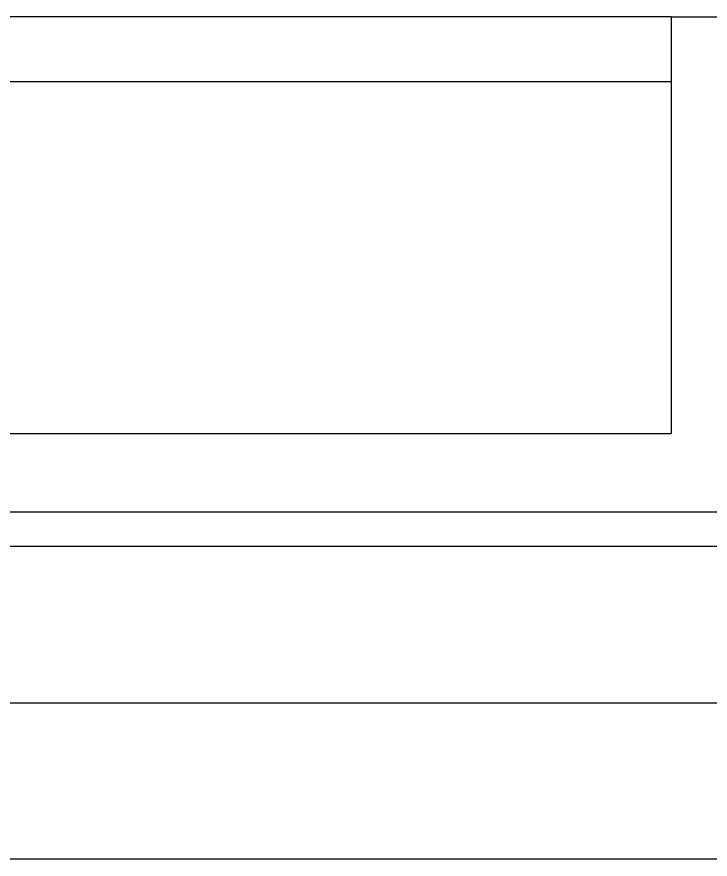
# Model space of a CAD drawing. Extents: x -13345 to 10098, y -1643 to 9113.
# Drawn here: x 6896.38 to 6936.32, y 2517.78 to 2566.28 of the extents above; entities that cross this region are included whole.
import ezdxf

# ---------------------------------------------------------------- set-up
doc = ezdxf.new("R2010")
doc.units = 0
doc.header["$LTSCALE"] = 192
doc.header["$MEASUREMENT"] = 0
doc.linetypes.add('DASHED', pattern=[0.75, 0.5, -0.25])
for name, color, linetype in [('ARCH-FEATURES', 2, 'CONTINUOUS'), ('ARCH-WALLS-INTERIOR', 1, 'CONTINUOUS'), ('STRUCTURAL-BRACING', 1, 'DASHED')]:
    doc.layers.add(name, color=color, linetype=linetype)

# ---------------------------------------------------------------- blocks, each defined once
blk = doc.blocks.new('A$C1467163B')
at = {"layer": 'STRUCTURAL-BRACING', "ltscale": 10}
for p, q in [((-18, 342), (-18, 0)), ((0, 342), (0, 0))]:
    blk.add_line(p, q, dxfattribs=at)

msp = doc.modelspace()

# ---------------------------------------------------------------- linework, layer by layer
at = {"layer": 'ARCH-FEATURES'}
for points in [[(6934.069, 2566.277), (6705.069, 2566.277)], [(6934.069, 2562.527), (6705.069, 2562.527)]]:
    msp.add_lwpolyline(points, dxfattribs=at)
at = {"layer": 'ARCH-WALLS-INTERIOR'}
for p, q in [((6934.069, 2566.277), (6934.069, 2542.277)), ((6934.069, 2566.277), (6958.069, 2566.277)), ((6705.069, 2542.277), (6934.069, 2542.277)), ((6690.069, 2537.777), (7026.069, 2537.777)), ((6678.069, 2526.777), (7758.069, 2526.777))]:
    msp.add_line(p, q, dxfattribs=at)

# ---------------------------------------------------------------- block references
at = {"layer": 'STRUCTURAL-BRACING', "rotation": 270}
msp.add_blockref('A$C1467163B', (6687.069, 2517.777), dxfattribs=at)

doc.saveas('drawing.dxf')
